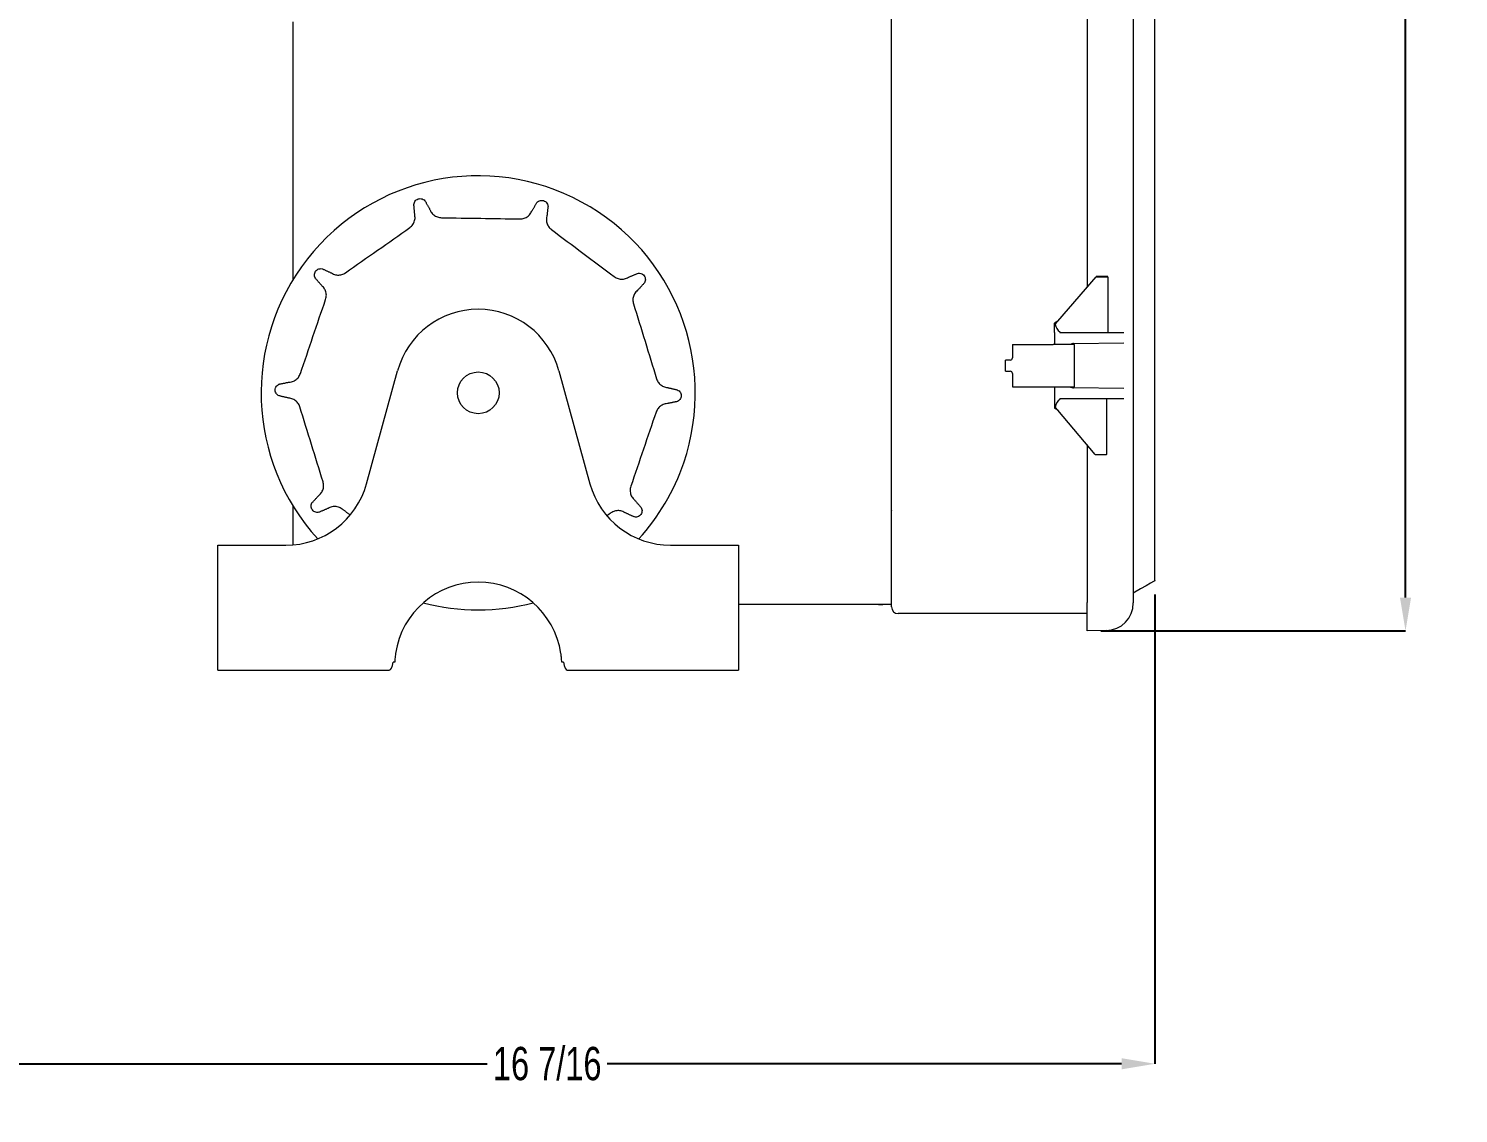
# Model space of a CAD drawing. Header units: inches. Extents: x 1.2 to 26.6, y 5.8 to 19.7.
# Drawn here: x 8.32 to 14.76, y 7.1 to 11.99 of the extents above; entities that cross this region are included whole.
import ezdxf

# ---------------------------------------------------------------- set-up
doc = ezdxf.new("R2010")
doc.units = ezdxf.units.IN
doc.header["$MEASUREMENT"] = 0
doc.header["$PDSIZE"] = -1
doc.layers.add('DIM', color=1, linetype='Continuous')
doc.styles.add('SLDTEXTSTYLE0', font='ARIAL.TTF', dxfattribs={"width": 0.7})
doc.dimstyles.new('SLDDIMSTYLE0', dxfattribs={"dimtxt": 0.15, "dimasz": 0.15, "dimexe": 0, "dimexo": 0.0625, "dimgap": 0.0375, "dimtad": 0, "dimtih": 1, "dimtoh": 1, "dimdec": 3, "dimlfac": 3, "dimrnd": 1e-09, "dimzin": 12, "dimdsep": 46, "dimtxsty": 'SLDTEXTSTYLE0', "dimsah": 1, "dimcen": 0.09, "dimadec": 0, "dimazin": 0, "dimtfac": 1, "dimtdec": 3, "dimtofl": 0, "dimtmove": 0, "dimatfit": 3, "dimfxl": 0, "dimtolj": 1, "dimtzin": 12, "dimarcsym": 0})

# ---------------------------------------------------------------- blocks, each defined once
blk = doc.blocks.new('*D6')
at = {"color": 0, "linetype": 'ByBlock', "lineweight": -2}
for p, q in [((7.9136, 11.7916), (7.9136, 7.3222)), ((13.3907, 9.4372), (13.3907, 7.3222)), ((8.0636, 7.3222), (10.3813, 7.3222)), ((13.2407, 7.3222), (10.923, 7.3222))]:
    blk.add_line(p, q, dxfattribs=at)
at = {"color": 0, "linetype": 'ByBlock'}
for points in [[(7.9136, 7.3222), (8.0636, 7.3472), (8.0636, 7.2972)], [(13.3907, 7.3222), (13.2407, 7.3472), (13.2407, 7.2972)]]:
    blk.add_solid(points, dxfattribs=at)
at = {"layer": 'DEFPOINTS', "color": 0, "linetype": 'ByBlock'}
for p in [(7.9136, 11.8541), (13.3907, 9.4997)]:
    blk.add_point(p, dxfattribs=at)
at = {"color": 0, "linetype": 'ByBlock', "insert": (10.6522, 7.3222), "char_height": 0.15, "attachment_point": 5, "style": 'SLDTEXTSTYLE0'}
blk.add_mtext('16 7/16', dxfattribs=at)
blk = doc.blocks.new('*D9')
at = {"color": 0, "linetype": 'ByBlock', "lineweight": -2}
for p, q in [((11.3413, 19.7197), (14.5199, 19.7197)), ((14.5199, 19.5697), (14.5199, 14.7352)), ((14.5199, 9.4231), (14.5199, 14.2576)), ((13.1474, 9.2731), (14.5199, 9.2731))]:
    blk.add_line(p, q, dxfattribs=at)
at = {"color": 0, "linetype": 'ByBlock'}
for points in [[(14.5199, 19.7197), (14.4949, 19.5697), (14.5449, 19.5697)], [(14.5199, 9.2731), (14.4949, 9.4231), (14.5449, 9.4231)]]:
    blk.add_solid(points, dxfattribs=at)
at = {"layer": 'DEFPOINTS', "color": 0, "linetype": 'ByBlock'}
for p in [(11.2788, 19.7197), (13.0849, 9.2731)]:
    blk.add_point(p, dxfattribs=at)
at = {"color": 0, "linetype": 'ByBlock', "insert": (14.5199, 14.4964), "char_height": 0.15, "attachment_point": 5, "style": 'SLDTEXTSTYLE0'}
blk.add_mtext('31 5/16\\PMAX.', dxfattribs=at)

msp = doc.modelspace()

# ---------------------------------------------------------------- linework, layer by layer
at = {"color": 7, "linetype": 'Continuous', "lineweight": 15}
for p, q in [((13.293241, 14.818422), (13.293241, 9.401756)), ((12.204047, 9.380922), (12.204047, 13.449801)), ((13.084907, 13.394501), (13.084907, 10.820812)), ((9.507969, 11.957655), (9.507969, 12.017655)), ((9.507969, 10.858416), (9.507969, 11.957655)), ((12.20397, 10.810989), (12.20397, 11.957655)), ((12.952558, 10.669169), (13.126461, 10.868422)), ((13.177959, 10.868422), (13.177959, 10.618422)), ((12.20397, 9.392655), (12.20397, 10.644322)), ((12.952558, 10.669169), (12.938427, 10.660118)), ((12.938427, 10.617696), (12.938427, 10.660118)), ((12.940364, 10.655198), (12.94061, 10.654827)), ((12.940364, 10.655198), (12.94061, 10.655198)), ((12.94061, 10.655198), (12.952699, 10.669169)), ((12.952699, 10.668956), (12.94061, 10.654827)), ((12.94061, 10.654827), (12.94061, 10.655198)), ((12.952558, 10.669169), (12.952699, 10.669169)), ((12.952699, 10.669169), (12.952699, 10.668956)), ((12.962377, 10.621415), (12.962377, 10.618422)), ((12.962377, 10.618422), (12.96838, 10.618422)), ((12.96838, 10.618422), (12.991714, 10.618422)), ((12.991714, 10.618422), (13.007563, 10.618422)), ((13.007563, 10.618422), (13.250788, 10.618422)), ((13.024353, 10.568809), (13.250788, 10.570785)), ((12.748381, 10.564255), (12.748381, 10.503422)), ((12.748381, 10.564255), (12.911714, 10.564255)), ((12.911714, 10.564255), (12.931713, 10.564255)), ((13.02838, 10.564255), (12.931713, 10.564255)), ((9.837799, 9.936036), (9.97814, 10.445942)), ((10.704466, 10.445942), (10.844807, 9.936036)), ((12.717813, 10.443422), (12.717813, 10.493422)), ((12.731147, 10.493422), (12.717813, 10.493422)), ((12.717813, 10.443422), (12.731147, 10.443422)), ((12.73838, 10.493422), (12.731147, 10.493422)), ((12.731147, 10.443422), (12.73838, 10.443422)), ((12.748381, 10.433422), (12.748381, 10.372589)), ((12.748381, 10.372589), (12.911714, 10.372589)), ((12.911714, 10.372589), (12.931713, 10.372589)), ((12.931713, 10.372589), (13.02838, 10.372589)), ((12.938435, 10.319148), (12.938435, 10.276687)), ((12.962743, 10.315634), (12.962743, 10.318422)), ((12.96838, 10.318422), (12.962743, 10.318422)), ((12.991714, 10.318422), (12.96838, 10.318422)), ((13.007563, 10.318422), (12.991714, 10.318422)), ((13.250788, 10.318422), (13.007563, 10.318422)), ((13.250788, 10.366059), (13.024353, 10.368035)), ((13.174077, 10.068422), (13.174077, 10.318422)), ((12.952699, 10.267347), (12.938435, 10.276687)), ((12.952699, 10.267347), (12.940489, 10.281771)), ((13.121093, 10.068422), (12.952699, 10.267347)), ((13.084907, 10.111168), (13.084907, 9.401756)), ((13.121093, 10.068422), (13.172012, 10.068422)), ((13.174077, 10.068422), (13.172012, 10.068422)), ((9.507969, 9.6608), (9.507969, 9.833562)), ((9.167969, 9.171989), (9.167969, 9.659322)), ((9.167969, 9.659322), (9.474636, 9.659322)), ((11.20797, 9.659322), (11.514636, 9.659322)), ((11.514636, 9.659322), (11.514636, 9.171989)), ((12.20397, 9.392655), (11.514636, 9.392655)), ((12.144303, 9.392654), (12.16397, 9.392654)), ((12.16397, 9.392655), (12.16397, 9.392654)), ((12.240647, 9.350989), (12.23398, 9.350989)), ((13.084907, 9.350989), (12.240647, 9.350989)), ((13.084907, 9.273119), (13.084907, 9.401756)), ((13.293241, 9.401756), (13.293241, 9.399592)), ((13.170422, 9.274612), (13.084907, 9.273119)), ((9.167969, 9.095989), (9.167969, 9.171989)), ((11.514636, 9.171989), (11.514636, 9.095989)), ((9.167969, 9.095989), (9.940209, 9.095989)), ((9.964976, 9.131989), (9.957524, 9.131989)), ((10.725081, 9.131989), (10.71763, 9.131989)), ((10.742396, 9.095989), (11.514636, 9.095989))]:
    msp.add_line(p, q, dxfattribs=at)
msp.add_line((13.177959, 10.868422), (13.126461, 10.868422))
at = {"color": 7, "linetype": 'Continuous', "lineweight": 15, "flags": 128}
for points in [[(12.204047, 9.903155), (12.203983, 9.902505), (12.20397, 9.902441)], [(12.20397, 9.81687), (12.203983, 9.816806), (12.204047, 9.816155)], [(13.390712, 9.499697), (13.389905, 9.499231), (13.383448, 9.495504), (13.370542, 9.488052), (13.351194, 9.476881), (13.325421, 9.462001), (13.293241, 9.443422)]]:
    msp.add_lwpolyline(points, dxfattribs=at)
at = {"color": 7, "linetype": 'Continuous', "lineweight": 15}
msp.add_circle((10.341303, 10.345989), 0.094, dxfattribs=at)
for centre, radius, start, end in [((10.341303, 10.345989), 0.978277, 341.1720895, 222.3018131), ((10.341303, 10.345989), 0.376667, 15.3884768, 164.6115232), ((12.73838, 10.503422), 0.01, 270, 0), ((12.73838, 10.433422), 0.01, 0, 90), ((10.341303, 10.345989), 0.978277, 317.6981869, 341.1720895), ((9.474636, 10.035989), 0.376667, 270, 344.6115232), ((11.20797, 10.035989), 0.376667, 195.3884768, 270), ((10.341303, 9.115989), 0.376667, 8.5500077, 171.4499923), ((10.341303, 10.345989), 0.978277, 255.3242959, 284.6757041), ((12.23398, 9.380922), 0.029933, 180, 270), ((13.168241, 9.399593), 0.125, 271, 0)]:
    msp.add_arc(centre, radius, start, end, dxfattribs=at)
for centre, major_axis, ratio, start_param, end_param in [((12.980047, 10.687916), (0.039818, 0.032558), 0.37698773, 2.89012337, 3.15239356), ((12.980047, 10.671164), (-0.001673, 0.05538), 0.75177169, 1.84044764, 2.66348134), ((12.980047, 10.265117), (0.001628, 0.055974), 0.74382986, 0.46734996, 1.29038366), ((12.980047, 10.248185), (0.0397, -0.033422), 0.37851443, 3.13058287, 3.39875331), ((9.940209, 9.171989), (0, 0.076), 0.26794919, 3.14159265, 4.15812715), ((10.742397, 9.171989), (0, 0.076), 0.26794919, 2.12505816, 3.14159265)]:
    msp.add_ellipse(centre, major_axis=major_axis, ratio=ratio, start_param=start_param, end_param=end_param, dxfattribs=at)
for points in [[(13.390712, 9.499697), (13.390712, 14.720481)], [(10.055109, 11.150573), (10.051247, 11.19496)], [(10.101833, 11.210592), (10.123686, 11.171764)], [(10.58269, 11.165131), (10.605655, 11.203311)], [(10.655769, 11.186224), (10.650626, 11.141967)], [(9.639367, 10.904711), (9.679868, 10.886143)], [(9.636845, 10.828691), (9.60763, 10.86233)], [(11.018069, 10.866805), (11.05909, 10.884195)], [(11.08959, 10.840915), (11.059415, 10.808134)], [(12.93838, 10.617695), (12.93838, 10.564255)], [(13.02838, 10.372589), (13.02838, 10.564255)], [(9.445016, 10.385417), (9.488696, 10.394201)], [(9.487659, 10.322433), (9.444251, 10.332476)], [(11.194947, 10.369544), (11.238355, 10.359502)], [(12.93838, 10.372589), (12.93838, 10.319149)], [(11.23759, 10.30656), (11.193909, 10.297776)], [(9.593016, 9.851063), (9.623191, 9.883844)], [(11.045761, 9.863287), (11.074975, 9.829647)], [(9.664536, 9.825173), (9.623516, 9.807783)], [(9.764128, 9.795416), (9.728238, 9.822292)], [(10.938979, 9.804796), (10.921141, 9.792226)], [(11.043239, 9.787267), (11.002737, 9.805835)], [(12.204047, 9.632989), (12.20397, 9.632989)], [(12.20397, 9.569655), (12.204047, 9.569655)]]:
    msp.add_open_spline(points, degree=1, dxfattribs=at)
for points, knots in [([(10.051247, 11.19496), (10.051758, 11.198111), (10.052772, 11.204356), (10.058193, 11.212566), (10.065841, 11.218567), (10.075061, 11.221654), (10.084715, 11.221526), (10.093738, 11.218241), (10.099147, 11.213892), (10.101472, 11.211037), (10.101833, 11.210592)], [0, 0, 0, 0, 0.143762023, 0.284887173, 0.422608864, 0.558136296, 0.693842218, 0.83195931, 0.973833991, 1, 1, 1, 1]), ([(10.605655, 11.203311), (10.607921, 11.20556), (10.612411, 11.210016), (10.621623, 11.213473), (10.631338, 11.213832), (10.640612, 11.21091), (10.648347, 11.205132), (10.653716, 11.197171), (10.655536, 11.190472), (10.655738, 11.186797), (10.655769, 11.186224)], [0, 0, 0, 0, 0.14375916, 0.28488648, 0.42260533, 0.55813543, 0.69383944, 0.8319581, 0.97383428, 1, 1, 1, 1]), ([(10.032685, 11.090879), (10.035279, 11.092917), (10.04291, 11.098914), (10.052154, 11.112504), (10.05781, 11.131379), (10.056009, 11.144182), (10.055109, 11.150573)], [0, 0, 0, 0, 0.1462838, 0.43046439, 0.71573197, 1, 1, 1, 1]), ([(10.123686, 11.171764), (10.125149, 11.168468), (10.129179, 11.159392), (10.140262, 11.14714), (10.156917, 11.137252), (10.169549, 11.135837), (10.175877, 11.135128)], [0, 0, 0, 0, 0.15997514, 0.44043897, 0.719693, 1, 1, 1, 1]), ([(10.529462, 11.130018), (10.532758, 11.130143), (10.542457, 11.130509), (10.557923, 11.13607), (10.573593, 11.148015), (10.579661, 11.159433), (10.58269, 11.165131)], [0, 0, 0, 0, 0.14628055, 0.43046047, 0.71573135, 1, 1, 1, 1]), ([(9.743626, 10.887181), (9.791776, 10.921112), (9.888129, 10.989011), (9.984482, 11.056911), (10.032685, 11.090879)], [0, 0, 0, 0, 0.49972406, 1, 1, 1, 1]), ([(10.175877, 11.135128), (10.234776, 11.134277), (10.352637, 11.132574), (10.470499, 11.130871), (10.529462, 11.130018)], [0, 0, 0, 0, 0.499724651, 1, 1, 1, 1]), ([(10.650626, 11.141967), (10.649872, 11.13844), (10.647797, 11.128729), (10.649562, 11.112303), (10.657225, 11.094514), (10.666613, 11.085944), (10.671316, 11.08165)], [0, 0, 0, 0, 0.15997442, 0.44043675, 0.71969079, 1, 1, 1, 1]), ([(10.671316, 11.08165), (10.718465, 11.046342), (10.812816, 10.975687), (10.907166, 10.905032), (10.954368, 10.869685)], [0, 0, 0, 0, 0.49972435, 1, 1, 1, 1]), ([(9.60763, 10.86233), (9.606192, 10.86518), (9.603341, 10.870828), (9.6029, 10.880657), (9.60556, 10.890007), (9.611205, 10.897923), (9.619091, 10.903495), (9.628322, 10.906141), (9.635254, 10.905802), (9.638813, 10.904858), (9.639367, 10.904711)], [0, 0, 0, 0, 0.14376215, 0.28488505, 0.42260645, 0.55813421, 0.69383782, 0.83195755, 0.97383124, 1, 1, 1, 1]), ([(9.653791, 10.767217), (9.654691, 10.77039), (9.65734, 10.779727), (9.65683, 10.796155), (9.650312, 10.814749), (9.641328, 10.824049), (9.636845, 10.828691)], [0, 0, 0, 0, 0.1462841, 0.43046267, 0.71573446, 1, 1, 1, 1]), ([(9.679868, 10.886143), (9.68299, 10.884336), (9.691585, 10.879363), (9.707752, 10.875965), (9.727038, 10.877755), (9.73809, 10.884035), (9.743626, 10.887181)], [0, 0, 0, 0, 0.15997273, 0.44043737, 0.71969291, 1, 1, 1, 1]), ([(10.954368, 10.869685), (10.957107, 10.867848), (10.965169, 10.862444), (10.98095, 10.857852), (11.000649, 10.858305), (11.012269, 10.863975), (11.018069, 10.866805)], [0, 0, 0, 0, 0.14628162, 0.43046304, 0.71573475, 1, 1, 1, 1]), ([(11.05909, 10.884195), (11.062245, 10.884682), (11.068497, 10.885648), (11.077981, 10.88303), (11.086052, 10.877611), (11.091837, 10.869796), (11.094698, 10.860574), (11.094363, 10.850978), (11.091898, 10.844489), (11.089901, 10.841396), (11.08959, 10.840915)], [0, 0, 0, 0, 0.14376156, 0.28488078, 0.42260921, 0.55813235, 0.69383844, 0.83195784, 0.97383304, 1, 1, 1, 1]), ([(9.539667, 10.432517), (9.558678, 10.48827), (9.596719, 10.599836), (9.63476, 10.711403), (9.653791, 10.767217)], [0, 0, 0, 0, 0.49972447, 1, 1, 1, 1]), ([(11.059415, 10.808134), (11.056732, 10.805723), (11.049346, 10.799086), (11.041118, 10.78476), (11.036861, 10.765864), (11.039419, 10.753413), (11.0407, 10.747175)], [0, 0, 0, 0, 0.15997501, 0.44043895, 0.71969214, 1, 1, 1, 1]), ([(11.0407, 10.747175), (11.058091, 10.690897), (11.092893, 10.578277), (11.127694, 10.465658), (11.145104, 10.409317)], [0, 0, 0, 0, 0.49972422, 1, 1, 1, 1]), ([(13.024353, 10.568809), (13.021434, 10.568329), (13.016576, 10.56753), (13.012018, 10.56519), (13.010198, 10.564255)], [0, 0, 0, 0, 0.60079302, 1, 1, 1, 1]), ([(9.444251, 10.332476), (9.441412, 10.333936), (9.435787, 10.336829), (9.429653, 10.344522), (9.426309, 10.35365), (9.426222, 10.363373), (9.429327, 10.372515), (9.43524, 10.380082), (9.441048, 10.383882), (9.444481, 10.38521), (9.445016, 10.385417)], [0, 0, 0, 0, 0.14376309, 0.28488644, 0.42260619, 0.55813338, 0.69384006, 0.83195907, 0.97383338, 1, 1, 1, 1]), ([(9.488696, 10.394201), (9.492284, 10.394575), (9.502161, 10.395603), (9.517237, 10.402357), (9.531788, 10.415141), (9.537038, 10.426718), (9.539667, 10.432517)], [0, 0, 0, 0, 0.15997526, 0.44043941, 0.71969376, 1, 1, 1, 1]), ([(11.145104, 10.409317), (11.146241, 10.406221), (11.149586, 10.39711), (11.159654, 10.384119), (11.175857, 10.372908), (11.188591, 10.370664), (11.194947, 10.369544)], [0, 0, 0, 0, 0.1462819, 0.43045871, 0.71573173, 1, 1, 1, 1]), ([(13.007563, 10.373816), (13.007598, 10.373799), (13.008601, 10.373297), (13.011451, 10.371887), (13.016889, 10.369236), (13.021605, 10.368477), (13.024353, 10.368035)], [0, 0, 0, 0, 0.00638158, 0.1846405, 0.52477722, 1, 1, 1, 1]), ([(9.537502, 10.28266), (9.536365, 10.285756), (9.53302, 10.294867), (9.522951, 10.307858), (9.506749, 10.31907), (9.494015, 10.321313), (9.487659, 10.322433)], [0, 0, 0, 0, 0.14628449, 0.4304646, 0.71573261, 1, 1, 1, 1]), ([(11.238355, 10.359502), (11.241194, 10.358042), (11.246819, 10.355148), (11.252953, 10.347455), (11.256297, 10.338328), (11.256383, 10.328605), (11.253279, 10.319462), (11.247366, 10.311896), (11.241558, 10.308096), (11.238124, 10.306767), (11.23759, 10.30656)], [0, 0, 0, 0, 0.14375759, 0.28488137, 0.42260604, 0.55813078, 0.69383696, 0.83195757, 0.97383232, 1, 1, 1, 1]), ([(9.641906, 9.944803), (9.624515, 10.001081), (9.589714, 10.1137), (9.554912, 10.226319), (9.537502, 10.28266)], [0, 0, 0, 0, 0.49972389, 1, 1, 1, 1]), ([(11.142938, 10.25946), (11.123928, 10.203708), (11.085887, 10.092141), (11.047847, 9.980575), (11.028816, 9.92476)], [0, 0, 0, 0, 0.49972359, 1, 1, 1, 1]), ([(11.193909, 10.297776), (11.190322, 10.297403), (11.180445, 10.296375), (11.165369, 10.289621), (11.150817, 10.276836), (11.145568, 10.265259), (11.142938, 10.25946)], [0, 0, 0, 0, 0.15996998, 0.44043305, 0.7196937, 1, 1, 1, 1]), ([(9.623191, 9.883844), (9.625874, 9.886254), (9.63326, 9.892892), (9.641487, 9.907218), (9.645745, 9.926113), (9.643187, 9.938565), (9.641906, 9.944803)], [0, 0, 0, 0, 0.15997424, 0.44043685, 0.71969129, 1, 1, 1, 1]), ([(11.028816, 9.92476), (11.027915, 9.921587), (11.025265, 9.91225), (11.025776, 9.895822), (11.032294, 9.877228), (11.041277, 9.867928), (11.045761, 9.863287)], [0, 0, 0, 0, 0.14628555, 0.43046437, 0.7157343, 1, 1, 1, 1]), ([(9.623516, 9.807783), (9.620361, 9.807295), (9.614109, 9.80633), (9.604625, 9.808947), (9.596554, 9.814367), (9.590769, 9.822182), (9.587907, 9.831403), (9.588243, 9.841), (9.590708, 9.847489), (9.592705, 9.850581), (9.593016, 9.851063)], [0, 0, 0, 0, 0.14376161, 0.28488557, 0.42260652, 0.55813202, 0.69383859, 0.83195969, 0.97383694, 1, 1, 1, 1]), ([(9.728238, 9.822292), (9.725498, 9.824129), (9.717437, 9.829534), (9.701655, 9.834125), (9.681957, 9.833672), (9.670336, 9.828002), (9.664536, 9.825173)], [0, 0, 0, 0, 0.14628395, 0.43046053, 0.71573373, 1, 1, 1, 1]), ([(11.002737, 9.805835), (10.999615, 9.807641), (10.991021, 9.812615), (10.974854, 9.816012), (10.955567, 9.814223), (10.944515, 9.807942), (10.938979, 9.804796)], [0, 0, 0, 0, 0.15997199, 0.44043651, 0.71969178, 1, 1, 1, 1]), ([(11.074975, 9.829647), (11.076414, 9.826797), (11.079265, 9.82115), (11.079705, 9.811321), (11.077045, 9.801971), (11.0714, 9.794054), (11.063515, 9.788482), (11.054284, 9.785836), (11.047351, 9.786176), (11.043793, 9.78712), (11.043239, 9.787267)], [0, 0, 0, 0, 0.14376162, 0.2848844, 0.42260703, 0.55813468, 0.69383737, 0.83195736, 0.97383094, 1, 1, 1, 1]), ([(9.968822, 9.171989), (9.968242, 9.167851), (9.967085, 9.159602), (9.965724, 9.14586), (9.965251, 9.137086), (9.964976, 9.131989)], [0, 0, 0, 0, 0.29661152, 0.59134218, 1, 1, 1, 1]), ([(10.71763, 9.131989), (10.717444, 9.135619), (10.717072, 9.14288), (10.715916, 9.15638), (10.714569, 9.166241), (10.713783, 9.171989)], [0, 0, 0, 0, 0.29443537, 0.5887798, 1, 1, 1, 1])]:
    msp.add_open_spline(points, degree=3, knots=knots, dxfattribs=at)

# ---------------------------------------------------------------- dimensions: what is measured, and where the dimension line sits
at = {"layer": 'DIM'}
dim = msp.add_linear_dim(base=(14.519921, 9.273119), p1=(11.278803, 19.719655), p2=(13.084908, 9.273119), angle=90, text='<>\\PMAX.', dimstyle='SLDDIMSTYLE0', override={"dimdec": 4, "dimlunit": 5, "dimfrac": 2}, dxfattribs=at)
dim.commit()
dim.dimension.update_dxf_attribs({"geometry": '*D9', "text_midpoint": (14.519921, 14.496387)})
dim = msp.add_linear_dim(base=(7.913636, 7.322206), p1=(13.390712, 9.499697), p2=(7.913636, 11.854072), dimstyle='SLDDIMSTYLE0', override={"dimdec": 4, "dimlunit": 5, "dimfrac": 2}, dxfattribs=at)
dim.commit()
dim.dimension.update_dxf_attribs({"geometry": '*D6', "text_midpoint": (10.652174, 7.322206)})

doc.saveas('drawing.dxf')
